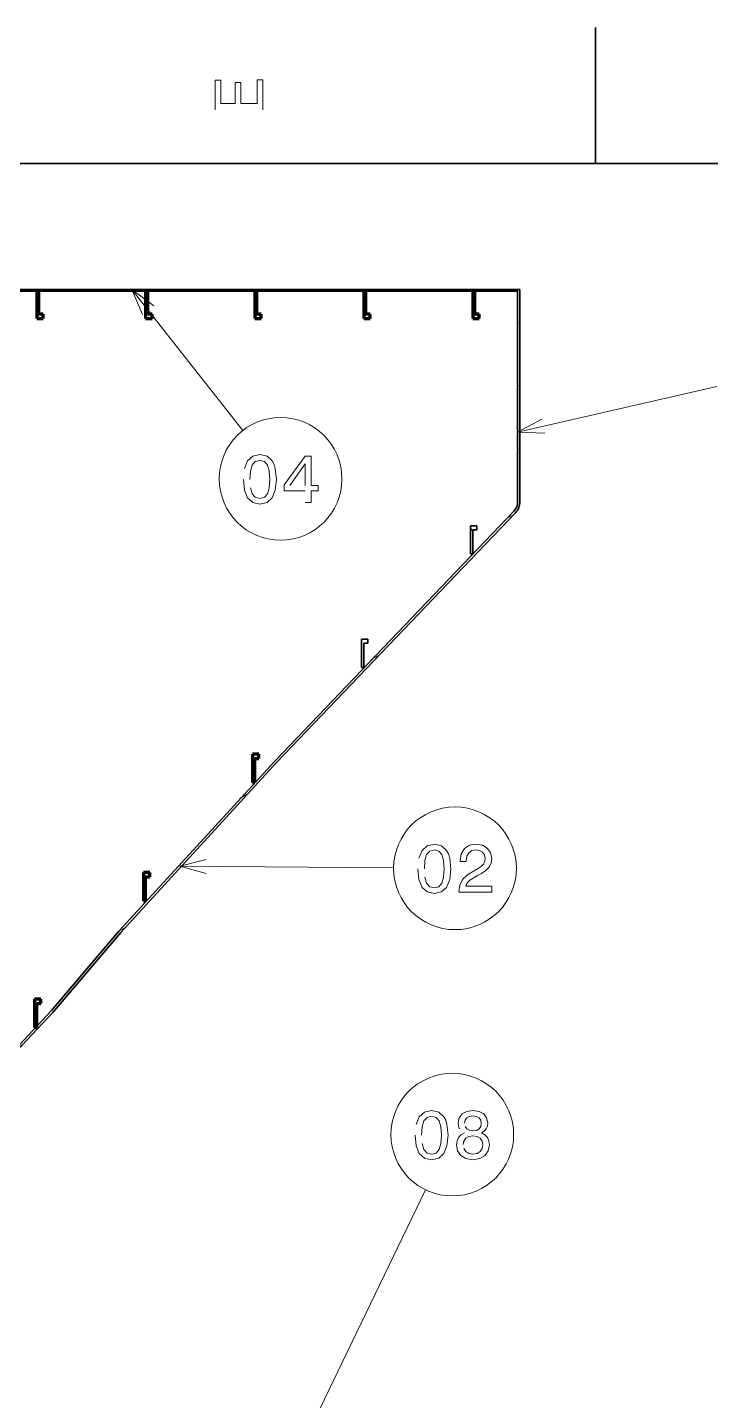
# Model space of a CAD drawing. Extents: x 0 to 179, y 1 to 126.
# Drawn here: x 71.56 to 92.87, y 83.4 to 126.27 of the extents above; entities that cross this region are included whole.
import ezdxf

# ---------------------------------------------------------------- set-up
doc = ezdxf.new("R2010")
doc.units = 0

msp = doc.modelspace()

# ---------------------------------------------------------------- linework, layer by layer
at = {"color": 7, "lineweight": 35, "ltscale": 0.25}
msp.add_lwpolyline([(89.282, 122.018), (89.282, 126.27)], dxfattribs=at)
at = {"color": 7, "lineweight": 13}
msp.add_lwpolyline([(78.901, 123.694), (78.901, 124.637), (78.721, 124.637), (78.721, 123.891), (78.217, 123.891), (78.217, 124.556), (78.039, 124.556), (78.039, 123.891), (77.593, 123.891), (77.593, 124.62), (77.413, 124.62), (77.413, 123.694)], dxfattribs=at)
at = {"color": 7, "lineweight": 35}
for points in [[(174.312, 122.018), (4.252, 122.018)], [(26.224, 118.09), (86.852, 118.09)], [(26.224, 118.039), (86.852, 118.039)], [(86.733, 111.165), (79.271, 103.364), (74.411, 98.053), (72.307, 95.576), (71.307, 94.507), (70.388, 93.826), (69.872, 93.541), (65.935, 91.371), (61.303, 88.706), (56.538, 85.779)], [(86.785, 111.119), (79.326, 103.322), (74.47, 98.016), (72.347, 95.516), (71.383, 94.484), (70.483, 93.803), (69.904, 93.481), (65.97, 91.312), (61.432, 88.703), (56.574, 85.721)]]:
    msp.add_lwpolyline(points, dxfattribs=at)
at = {"color": 7, "lineweight": 140, "ltscale": 0.05}
for points in [[(71.843, 118.039), (71.843, 117.189)], [(75.244, 118.039), (75.244, 117.189)], [(78.646, 118.039), (78.646, 117.189)], [(82.047, 118.039), (82.047, 117.189)], [(85.448, 118.039), (85.448, 117.189)]]:
    msp.add_lwpolyline(points, dxfattribs=at)
at = {"color": 7, "lineweight": 140, "ltscale": 0.004}
for points in [[(71.911, 118.039), (71.843, 118.039)], [(75.312, 118.039), (75.244, 118.039)], [(78.714, 118.039), (78.646, 118.039)], [(82.115, 118.039), (82.047, 118.039)], [(85.516, 118.039), (85.448, 118.039)], [(78.578, 102.699), (78.646, 102.699)], [(75.176, 99.003), (75.244, 99.003)], [(71.775, 95.052), (71.843, 95.052)]]:
    msp.add_lwpolyline(points, dxfattribs=at)
at = {"color": 7, "lineweight": 35, "ltscale": 0.05}
for points in [[(71.843, 118.039), (71.843, 117.189)], [(75.244, 118.039), (75.244, 117.189)], [(78.646, 118.039), (78.646, 117.189)], [(82.047, 118.039), (82.047, 117.189)], [(85.448, 118.039), (85.448, 117.189)]]:
    msp.add_lwpolyline(points, dxfattribs=at)
at = {"color": 7, "lineweight": 35, "ltscale": 0.004}
for points in [[(71.843, 118.039), (71.911, 118.039)], [(75.244, 118.039), (75.312, 118.039)], [(78.646, 118.039), (78.714, 118.039)], [(82.047, 118.039), (82.115, 118.039)], [(85.448, 118.039), (85.516, 118.039)], [(85.448, 109.834), (85.38, 109.834)], [(82.047, 106.291), (81.979, 106.291)], [(78.646, 102.699), (78.578, 102.699)], [(75.244, 99.003), (75.176, 99.003)], [(71.843, 95.052), (71.775, 95.052)]]:
    msp.add_lwpolyline(points, dxfattribs=at)
at = {"color": 7, "lineweight": 140, "ltscale": 0.0426}
for points in [[(71.911, 117.315), (71.911, 118.039)], [(75.312, 117.315), (75.312, 118.039)], [(78.714, 117.315), (78.714, 118.039)], [(82.115, 117.315), (82.115, 118.039)], [(85.516, 117.315), (85.516, 118.039)]]:
    msp.add_lwpolyline(points, dxfattribs=at)
at = {"color": 7, "lineweight": 35, "ltscale": 0.0426}
for points in [[(71.911, 117.315), (71.911, 118.039)], [(75.312, 117.315), (75.312, 118.039)], [(78.714, 117.315), (78.714, 118.039)], [(82.115, 117.315), (82.115, 118.039)], [(85.516, 117.315), (85.516, 118.039)]]:
    msp.add_lwpolyline(points, dxfattribs=at)
at = {"color": 7, "lineweight": 13, "ltscale": 0.003464}
for points in [[(73.2, 118.039), (73.229, 118.09)], [(75.163, 118.039), (75.193, 118.09)], [(77.127, 118.039), (77.157, 118.09)], [(79.091, 118.039), (79.12, 118.09)], [(81.054, 118.039), (81.084, 118.09)], [(83.018, 118.039), (83.048, 118.09)], [(84.982, 118.039), (85.011, 118.09)]]:
    msp.add_lwpolyline(points, dxfattribs=at)
at = {"color": 5, "lineweight": 13}
for points in [[(75.494, 117.58), (74.814, 118.09), (75.148, 117.308)], [(87.603, 114.037), (86.852, 113.638), (87.701, 113.608)], [(78.293, 112.162), (78.325, 111.825), (78.426, 111.585), (78.587, 111.439), (78.81, 111.392), (79.031, 111.439), (79.192, 111.585), (79.29, 111.825), (79.324, 112.162), (79.29, 112.496), (79.249, 112.629), (79.192, 112.738), (79.031, 112.884), (78.81, 112.933), (78.587, 112.884), (78.426, 112.736), (78.325, 112.496)], [(78.499, 112.162), (78.516, 112.421), (78.57, 112.607), (78.666, 112.717), (78.81, 112.755), (78.951, 112.717), (79.048, 112.607), (79.101, 112.421), (79.119, 112.162), (79.101, 111.9), (79.048, 111.713), (78.951, 111.604), (78.81, 111.568), (78.666, 111.604), (78.57, 111.713), (78.516, 111.9)], [(80.219, 111.435), (80.412, 111.435), (80.412, 111.803), (80.624, 111.803), (80.624, 111.975), (80.412, 111.975), (80.412, 112.891), (80.216, 112.891), (79.565, 111.992), (79.565, 111.803), (80.219, 111.803)], [(79.745, 111.975), (80.219, 112.642), (80.219, 111.975)], [(83.735, 100.002), (83.767, 99.666), (83.868, 99.425), (84.029, 99.28), (84.252, 99.232), (84.473, 99.28), (84.633, 99.425), (84.732, 99.666), (84.766, 100.002), (84.732, 100.337), (84.691, 100.47), (84.633, 100.579), (84.473, 100.725), (84.252, 100.774), (84.029, 100.725), (83.868, 100.577), (83.767, 100.337)], [(85.019, 99.275), (86.042, 99.275), (86.042, 99.46), (85.234, 99.46), (85.279, 99.561), (85.356, 99.644), (85.594, 99.796), (85.721, 99.861), (85.862, 99.953), (85.963, 100.06), (86.021, 100.187), (86.042, 100.33), (86.006, 100.51), (85.905, 100.652), (85.751, 100.742), (85.551, 100.774), (85.345, 100.738), (85.189, 100.637), (85.088, 100.476), (85.054, 100.264), (85.054, 100.234), (85.249, 100.234), (85.249, 100.251), (85.268, 100.397), (85.326, 100.504), (85.418, 100.573), (85.54, 100.596), (85.665, 100.575), (85.757, 100.521), (85.817, 100.437), (85.838, 100.332), (85.823, 100.234), (85.783, 100.15), (85.714, 100.077), (85.62, 100.013), (85.493, 99.944), (85.283, 99.811), (85.135, 99.67), (85.047, 99.498), (85.019, 99.282)], [(83.941, 100.002), (83.958, 100.262), (84.012, 100.448), (84.108, 100.558), (84.252, 100.596), (84.393, 100.558), (84.49, 100.448), (84.543, 100.262), (84.561, 100.002), (84.543, 99.741), (84.49, 99.554), (84.393, 99.445), (84.252, 99.408), (84.108, 99.445), (84.012, 99.554), (83.958, 99.741)], [(77.137, 100.299), (76.314, 100.085), (77.133, 99.859)], [(83.65, 91.688), (83.682, 91.351), (83.783, 91.111), (83.944, 90.965), (84.167, 90.918), (84.388, 90.965), (84.548, 91.111), (84.647, 91.351), (84.681, 91.688), (84.647, 92.023), (84.606, 92.155), (84.548, 92.265), (84.388, 92.411), (84.167, 92.46), (83.944, 92.411), (83.783, 92.263), (83.682, 92.023)], [(83.856, 91.688), (83.873, 91.947), (83.927, 92.134), (84.023, 92.243), (84.167, 92.282), (84.308, 92.243), (84.405, 92.134), (84.458, 91.947), (84.476, 91.688), (84.458, 91.426), (84.405, 91.24), (84.308, 91.131), (84.167, 91.094), (84.023, 91.131), (83.927, 91.24), (83.873, 91.426)], [(85.192, 91.763), (85.082, 91.703), (85.007, 91.619), (84.96, 91.514), (84.945, 91.388), (84.979, 91.197), (85.078, 91.049), (85.239, 90.955), (85.458, 90.918), (85.674, 90.955), (85.835, 91.049), (85.934, 91.197), (85.97, 91.388), (85.953, 91.514), (85.908, 91.619), (85.831, 91.703), (85.723, 91.763), (85.809, 91.815), (85.869, 91.885), (85.906, 91.971), (85.919, 92.076), (85.884, 92.228), (85.794, 92.351), (85.648, 92.43), (85.458, 92.46), (85.265, 92.43), (85.119, 92.351), (85.027, 92.228), (84.994, 92.076), (85.005, 91.971), (85.042, 91.885)], [(85.198, 92.059), (85.215, 92.153), (85.267, 92.226), (85.348, 92.271), (85.458, 92.288), (85.565, 92.271), (85.646, 92.226), (85.698, 92.153), (85.717, 92.059), (85.698, 91.962), (85.646, 91.887), (85.565, 91.838), (85.458, 91.823), (85.348, 91.84), (85.267, 91.887), (85.215, 91.962)], [(85.151, 91.392), (85.17, 91.506), (85.232, 91.592), (85.329, 91.647), (85.458, 91.667), (85.584, 91.647), (85.681, 91.592), (85.743, 91.506), (85.764, 91.392), (85.743, 91.27), (85.681, 91.178), (85.584, 91.118), (85.458, 91.098), (85.329, 91.118), (85.232, 91.178), (85.17, 91.27)], [(79.684, 81.07), (83.98, 89.98)]]:
    msp.add_lwpolyline(points, dxfattribs=at)
at = {"color": 5, "lineweight": 13, "ltscale": 0.329352}
msp.add_lwpolyline([(74.814, 118.09), (78.273, 113.685)], dxfattribs=at)
at = {"color": 7, "lineweight": 35}
for points in [[(86.85, 118.092, 0.000083), (86.85, 111.455)], [(86.919, 118.09, 0.000083), (86.919, 111.456)]]:
    msp.add_lwpolyline(points, format="xyb", dxfattribs=at)
at = {"color": 7, "lineweight": 35, "ltscale": 0.003}
msp.add_lwpolyline([(86.852, 118.039), (86.852, 118.09)], dxfattribs=at)
at = {"color": 7, "lineweight": 35, "ltscale": 0.004133}
msp.add_lwpolyline([(86.852, 118.09), (86.922, 118.09)], dxfattribs=at)
at = {"color": 7, "lineweight": 140, "ltscale": 0.01175}
for points in [[(71.843, 117.189), (72.043, 117.189)], [(75.244, 117.189), (75.444, 117.189)], [(78.646, 117.189), (78.845, 117.189)], [(82.047, 117.189), (82.247, 117.189)], [(85.448, 117.189), (85.648, 117.189)], [(78.777, 103.583), (78.578, 103.583)], [(75.376, 99.89), (75.176, 99.89)], [(71.975, 95.929), (71.775, 95.929)]]:
    msp.add_lwpolyline(points, dxfattribs=at)
at = {"color": 7, "lineweight": 35, "ltscale": 0.01175}
for points in [[(72.043, 117.189), (71.843, 117.189)], [(75.444, 117.189), (75.244, 117.189)], [(78.845, 117.189), (78.646, 117.189)], [(82.247, 117.189), (82.047, 117.189)], [(85.648, 117.189), (85.448, 117.189)], [(85.58, 110.715), (85.38, 110.715)], [(82.179, 107.174), (81.979, 107.174)], [(78.777, 103.583), (78.578, 103.583)], [(75.376, 99.89), (75.176, 99.89)], [(71.975, 95.929), (71.775, 95.929)]]:
    msp.add_lwpolyline(points, dxfattribs=at)
at = {"color": 7, "lineweight": 140, "ltscale": 0.00775}
for points in [[(72.043, 117.315), (71.911, 117.315)], [(75.444, 117.315), (75.312, 117.315)], [(78.845, 117.315), (78.714, 117.315)], [(82.247, 117.315), (82.115, 117.315)], [(85.648, 117.315), (85.516, 117.315)], [(78.646, 103.452), (78.777, 103.452)], [(75.244, 99.758), (75.376, 99.758)], [(71.843, 95.799), (71.975, 95.799)]]:
    msp.add_lwpolyline(points, dxfattribs=at)
at = {"color": 7, "lineweight": 35, "ltscale": 0.00775}
for points in [[(71.911, 117.315), (72.043, 117.315)], [(75.312, 117.315), (75.444, 117.315)], [(78.714, 117.315), (78.845, 117.315)], [(82.115, 117.315), (82.247, 117.315)], [(85.516, 117.315), (85.648, 117.315)], [(85.448, 110.585), (85.58, 110.585)], [(82.047, 107.043), (82.179, 107.043)], [(78.646, 103.452), (78.777, 103.452)], [(75.244, 99.758), (75.376, 99.758)], [(71.843, 95.799), (71.975, 95.799)]]:
    msp.add_lwpolyline(points, dxfattribs=at)
at = {"color": 7, "lineweight": 140, "ltscale": 0.0074}
for points in [[(72.043, 117.189), (72.043, 117.315)], [(75.444, 117.189), (75.444, 117.315)], [(78.845, 117.189), (78.845, 117.315)], [(82.247, 117.189), (82.247, 117.315)], [(85.648, 117.189), (85.648, 117.315)]]:
    msp.add_lwpolyline(points, dxfattribs=at)
at = {"color": 7, "lineweight": 35, "ltscale": 0.0074}
for points in [[(72.043, 117.189), (72.043, 117.315)], [(75.444, 117.189), (75.444, 117.315)], [(78.845, 117.189), (78.845, 117.315)], [(82.247, 117.189), (82.247, 117.315)], [(85.648, 117.189), (85.648, 117.315)]]:
    msp.add_lwpolyline(points, dxfattribs=at)
at = {"color": 7, "lineweight": 13, "ltscale": 0.004772}
for points in [[(86.852, 117.026), (86.922, 117.067)], [(86.852, 115.062), (86.922, 115.103)], [(86.852, 113.099), (86.922, 113.139)]]:
    msp.add_lwpolyline(points, dxfattribs=at)
at = {"color": 5, "lineweight": 13, "ltscale": 0.374844}
msp.add_lwpolyline([(86.852, 113.638), (93.064, 115.066)], dxfattribs=at)
at = {"color": 7, "lineweight": 13, "ltscale": 0.014785}
msp.add_lwpolyline([(86.519, 110.943), (86.736, 111.069)], dxfattribs=at)
at = {"color": 7, "lineweight": 35, "ltscale": 0.051808}
msp.add_lwpolyline([(85.38, 110.715), (85.38, 109.834)], dxfattribs=at)
at = {"color": 7, "lineweight": 13, "ltscale": 0.007999}
msp.add_lwpolyline([(85.448, 110.531), (85.38, 110.649)], dxfattribs=at)
at = {"color": 7, "lineweight": 35, "ltscale": 0.007668}
msp.add_lwpolyline([(85.58, 110.585), (85.58, 110.715)], dxfattribs=at)
at = {"color": 7, "lineweight": 35, "ltscale": 0.04414}
msp.add_lwpolyline([(85.448, 109.834), (85.448, 110.585)], dxfattribs=at)
at = {"color": 7, "lineweight": 35, "ltscale": 0.051898}
msp.add_lwpolyline([(81.979, 107.174), (81.979, 106.291)], dxfattribs=at)
at = {"color": 7, "lineweight": 35, "ltscale": 0.007682}
msp.add_lwpolyline([(82.179, 107.043), (82.179, 107.174)], dxfattribs=at)
at = {"color": 7, "lineweight": 35, "ltscale": 0.044217}
msp.add_lwpolyline([(82.047, 106.291), (82.047, 107.043)], dxfattribs=at)
at = {"color": 7, "lineweight": 13, "ltscale": 0.00307}
msp.add_lwpolyline([(82.005, 106.291), (81.979, 106.336)], dxfattribs=at)
at = {"color": 7, "lineweight": 13, "ltscale": 0.014514}
msp.add_lwpolyline([(82.273, 106.528), (82.487, 106.652)], dxfattribs=at)
at = {"color": 7, "lineweight": 140, "ltscale": 0.007425}
for points in [[(78.578, 103.583), (78.578, 103.457)], [(78.578, 103.457), (78.578, 103.33)], [(78.578, 103.33), (78.578, 103.204)], [(78.578, 103.204), (78.578, 103.078)], [(78.578, 103.078), (78.578, 102.952)], [(78.578, 102.952), (78.578, 102.825)], [(78.578, 102.825), (78.578, 102.699)]]:
    msp.add_lwpolyline(points, dxfattribs=at)
at = {"color": 7, "lineweight": 35, "ltscale": 0.051973}
msp.add_lwpolyline([(78.578, 103.583), (78.578, 102.699)], dxfattribs=at)
at = {"color": 7, "lineweight": 140, "ltscale": 0.006326}
for points in [[(78.646, 103.345), (78.646, 103.452)], [(78.646, 103.237), (78.646, 103.345)], [(78.646, 103.129), (78.646, 103.237)], [(78.646, 103.022), (78.646, 103.129)], [(78.646, 102.914), (78.646, 103.022)], [(78.646, 102.807), (78.646, 102.914)], [(78.646, 102.699), (78.646, 102.807)]]:
    msp.add_lwpolyline(points, dxfattribs=at)
at = {"color": 7, "lineweight": 35, "ltscale": 0.04428}
msp.add_lwpolyline([(78.646, 102.699), (78.646, 103.452)], dxfattribs=at)
at = {"color": 7, "lineweight": 140, "ltscale": 0.001099}
for points in [[(78.777, 103.564), (78.777, 103.583)], [(78.777, 103.546), (78.777, 103.564)], [(78.777, 103.527), (78.777, 103.546)], [(78.777, 103.508), (78.777, 103.527)], [(78.777, 103.49), (78.777, 103.508)], [(78.777, 103.471), (78.777, 103.49)], [(78.777, 103.452), (78.777, 103.471)]]:
    msp.add_lwpolyline(points, dxfattribs=at)
at = {"color": 7, "lineweight": 35, "ltscale": 0.007693}
msp.add_lwpolyline([(78.777, 103.452), (78.777, 103.583)], dxfattribs=at)
at = {"color": 7, "lineweight": 13, "ltscale": 0.014007}
msp.add_lwpolyline([(78.179, 102.201), (78.386, 102.32)], dxfattribs=at)
at = {"color": 7, "lineweight": 140, "ltscale": 0.007476}
msp.add_lwpolyline([(75.176, 99.89), (75.176, 99.762)], dxfattribs=at)
at = {"color": 7, "lineweight": 35, "ltscale": 0.052106}
msp.add_lwpolyline([(75.176, 99.89), (75.176, 99.003)], dxfattribs=at)
at = {"color": 7, "lineweight": 140, "ltscale": 0.001102}
for points in [[(75.376, 99.871), (75.376, 99.89)], [(75.376, 99.852), (75.376, 99.871)], [(75.376, 99.833), (75.376, 99.852)], [(75.376, 99.815), (75.376, 99.833)], [(75.376, 99.796), (75.376, 99.815)], [(75.376, 99.777), (75.376, 99.796)], [(75.376, 99.758), (75.376, 99.777)]]:
    msp.add_lwpolyline(points, dxfattribs=at)
at = {"color": 7, "lineweight": 35, "ltscale": 0.007713}
msp.add_lwpolyline([(75.376, 99.758), (75.376, 99.89)], dxfattribs=at)
at = {"color": 5, "lineweight": 13, "ltscale": 0.392146}
msp.add_lwpolyline([(76.314, 100.085), (82.982, 100.034)], dxfattribs=at)
at = {"color": 7, "lineweight": 140, "ltscale": 0.007473}
msp.add_lwpolyline([(75.176, 99.762), (75.176, 99.635)], dxfattribs=at)
at = {"color": 7, "lineweight": 140, "ltscale": 0.00747}
for points in [[(75.176, 99.635), (75.176, 99.508)], [(75.176, 99.508), (75.176, 99.381)]]:
    msp.add_lwpolyline(points, dxfattribs=at)
at = {"color": 7, "lineweight": 140, "ltscale": 0.006406}
msp.add_lwpolyline([(75.244, 99.65), (75.244, 99.758)], dxfattribs=at)
at = {"color": 7, "lineweight": 35, "ltscale": 0.044393}
msp.add_lwpolyline([(75.244, 99.003), (75.244, 99.758)], dxfattribs=at)
at = {"color": 7, "lineweight": 140, "ltscale": 0.006405}
for points in [[(75.244, 99.541), (75.244, 99.65)], [(75.244, 99.432), (75.244, 99.541)]]:
    msp.add_lwpolyline(points, dxfattribs=at)
at = {"color": 7, "lineweight": 140, "ltscale": 0.007472}
msp.add_lwpolyline([(75.176, 99.381), (75.176, 99.254)], dxfattribs=at)
at = {"color": 7, "lineweight": 140, "ltscale": 0.007441}
msp.add_lwpolyline([(75.176, 99.254), (75.176, 99.128)], dxfattribs=at)
at = {"color": 7, "lineweight": 140, "ltscale": 0.007304}
msp.add_lwpolyline([(75.176, 99.128), (75.176, 99.003)], dxfattribs=at)
at = {"color": 7, "lineweight": 140, "ltscale": 0.006404}
msp.add_lwpolyline([(75.244, 99.323), (75.244, 99.432)], dxfattribs=at)
at = {"color": 7, "lineweight": 140, "ltscale": 0.006403}
msp.add_lwpolyline([(75.244, 99.214), (75.244, 99.323)], dxfattribs=at)
at = {"color": 7, "lineweight": 140, "ltscale": 0.006158}
msp.add_lwpolyline([(75.244, 99.109), (75.244, 99.214)], dxfattribs=at)
at = {"color": 7, "lineweight": 140, "ltscale": 0.006213}
msp.add_lwpolyline([(75.244, 99.003), (75.244, 99.109)], dxfattribs=at)
at = {"color": 7, "lineweight": 13, "ltscale": 0.012544}
msp.add_lwpolyline([(74.425, 98.07), (74.61, 98.176)], dxfattribs=at)
at = {"color": 7, "lineweight": 140, "ltscale": 0.007365}
for points in [[(71.775, 95.929), (71.775, 95.804)], [(71.775, 95.804), (71.775, 95.678)]]:
    msp.add_lwpolyline(points, dxfattribs=at)
at = {"color": 7, "lineweight": 35, "ltscale": 0.051564}
msp.add_lwpolyline([(71.775, 95.929), (71.775, 95.052)], dxfattribs=at)
at = {"color": 7, "lineweight": 140, "ltscale": 0.007366}
for points in [[(71.775, 95.678), (71.775, 95.553)], [(71.775, 95.553), (71.775, 95.428)]]:
    msp.add_lwpolyline(points, dxfattribs=at)
at = {"color": 7, "lineweight": 140, "ltscale": 0.006274}
msp.add_lwpolyline([(71.843, 95.692), (71.843, 95.799)], dxfattribs=at)
at = {"color": 7, "lineweight": 35, "ltscale": 0.043929}
msp.add_lwpolyline([(71.843, 95.052), (71.843, 95.799)], dxfattribs=at)
at = {"color": 7, "lineweight": 140, "ltscale": 0.006275}
for points in [[(71.843, 95.586), (71.843, 95.692)], [(71.843, 95.479), (71.843, 95.586)]]:
    msp.add_lwpolyline(points, dxfattribs=at)
at = {"color": 7, "lineweight": 140, "ltscale": 0.001091}
for points in [[(71.975, 95.91), (71.975, 95.929)], [(71.975, 95.892), (71.975, 95.91)], [(71.975, 95.873), (71.975, 95.892)], [(71.975, 95.855), (71.975, 95.873)], [(71.975, 95.836), (71.975, 95.855)], [(71.975, 95.818), (71.975, 95.836)], [(71.975, 95.799), (71.975, 95.818)]]:
    msp.add_lwpolyline(points, dxfattribs=at)
at = {"color": 7, "lineweight": 35, "ltscale": 0.007635}
msp.add_lwpolyline([(71.975, 95.799), (71.975, 95.929)], dxfattribs=at)
at = {"color": 7, "lineweight": 140, "ltscale": 0.007367}
for points in [[(71.775, 95.428), (71.775, 95.303)], [(71.775, 95.303), (71.775, 95.177)]]:
    msp.add_lwpolyline(points, dxfattribs=at)
at = {"color": 7, "lineweight": 140, "ltscale": 0.007368}
msp.add_lwpolyline([(71.775, 95.177), (71.775, 95.052)], dxfattribs=at)
at = {"color": 7, "lineweight": 140, "ltscale": 0.006276}
for points in [[(71.843, 95.372), (71.843, 95.479)], [(71.843, 95.266), (71.843, 95.372)], [(71.843, 95.159), (71.843, 95.266)]]:
    msp.add_lwpolyline(points, dxfattribs=at)
at = {"color": 7, "lineweight": 140, "ltscale": 0.006277}
msp.add_lwpolyline([(71.843, 95.052), (71.843, 95.159)], dxfattribs=at)
at = {"color": 5, "lineweight": 13}
for centre in [(79.455, 112.179), (84.897, 100.019), (84.812, 91.705)]:
    msp.add_circle(centre, 1.915, dxfattribs=at)
at = {"color": 7, "lineweight": 35}
for major_axis, ratio, start_param, end_param in [((0.439, -0.001), 0.967829, 5.532499, 6.284733), ((0.51, -0.001), 0.967877, 5.532208, 6.284463)]:
    msp.add_ellipse((86.413, 111.456), major_axis=major_axis, ratio=ratio, start_param=start_param, end_param=end_param, dxfattribs=at)

doc.saveas('drawing.dxf')
